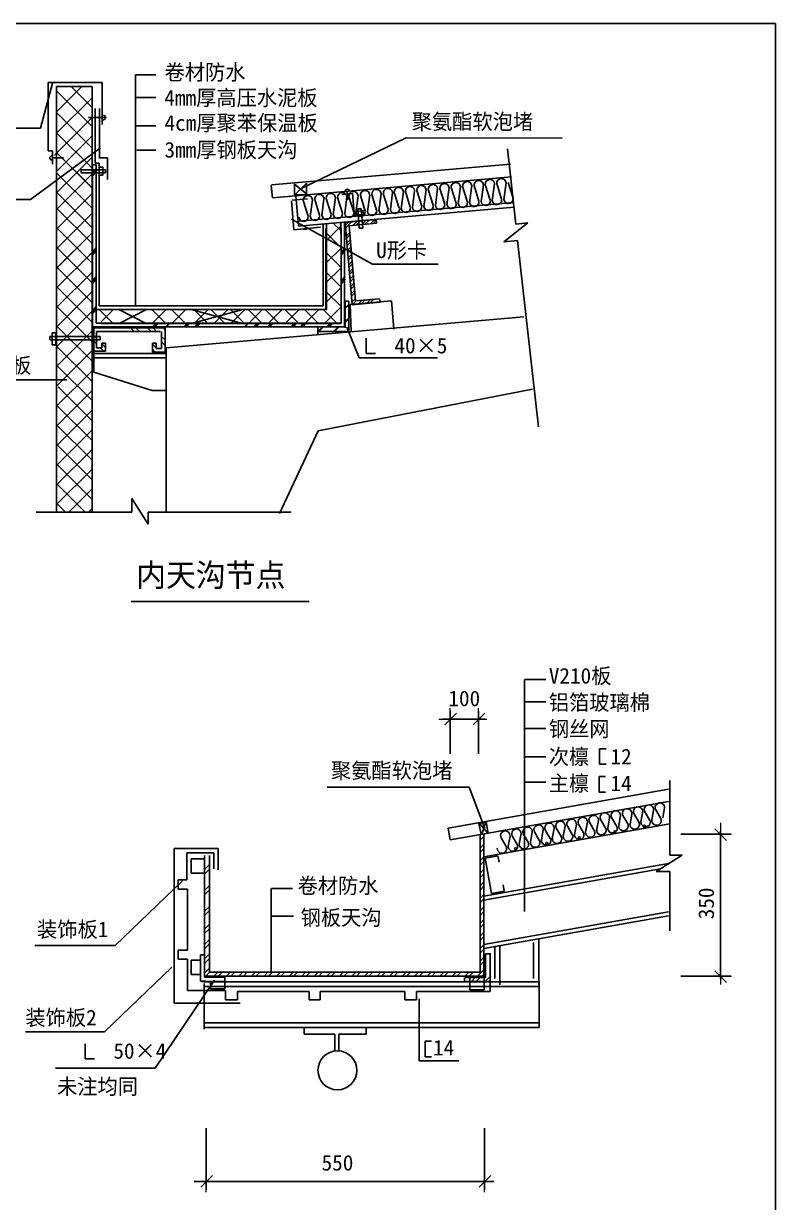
# Model space of a CAD drawing. Header units: metres. Extents: x 1238 to 1467, y 295 to 560.
# Drawn here: x 1357.9 to 1467.5, y 388.4 to 560.3 of the extents above; entities that cross this region are included whole.
import ezdxf

# ---------------------------------------------------------------- set-up
doc = ezdxf.new("R2010")
doc.units = ezdxf.units.M
doc.layers.add('5', color=7, linetype='Continuous')

# ---------------------------------------------------------------- blocks, each defined once
blk = doc.blocks.new('DIM')
at = {"lineweight": 15}
for p, q in [((-2.14, 0), (1.52, 0)), ((0, -2.05), (0, 2.09))]:
    blk.add_line(p, q, dxfattribs=at)
blk.add_lwpolyline([(-1.01, -1.05), (1.2, 1.14)])

msp = doc.modelspace()

# ---------------------------------------------------------------- linework, layer by layer
for p, q in [((1369.31, 551.7), (1361.43, 551.7)), ((1361.43, 551.7), (1361.43, 541.74)), ((1369.31, 545.57), (1369.31, 551.7)), ((1374.17, 552.8), (1377.13, 552.8)), ((1362.08, 551.56), (1360.33, 545.02)), ((1362.67, 547.39), (1366.36, 551.08)), ((1362.67, 551.08), (1367.85, 551.08)), ((1362.67, 507.88), (1362.67, 551.08)), ((1367.85, 545.28), (1362.67, 550.46)), ((1367.85, 548.02), (1364.8, 551.08)), ((1367.85, 505.12), (1367.85, 551.08)), ((1362.67, 544.28), (1367.85, 549.46)), ((1374.26, 549.5), (1377.13, 549.5)), ((1362.36, 541.1), (1367.85, 546.6)), ((1367.85, 542.11), (1362.67, 547.29)), ((1368.32, 539.93), (1368.32, 547.9)), ((1368.92, 547.87), (1368.92, 540.63)), ((1360.33, 545.02), (1350.72, 545.02)), ((1374.26, 545.36), (1377.13, 545.36)), ((1367.85, 539.17), (1362.67, 544.35)), ((1362.67, 538.72), (1367.85, 543.91)), ((1398.41, 536.28), (1413.65, 543.6)), ((1413.65, 543.6), (1436.39, 543.57)), ((1361.43, 541.74), (1362.08, 541.74)), ((1362.08, 541.74), (1362.08, 539.77)), ((1367.85, 536.31), (1362.67, 541.49)), ((1367.85, 536.28), (1362.67, 541.46)), ((1374.37, 541.8), (1377.13, 541.8)), ((1428.42, 542.02), (1429.63, 531.02)), ((1362.67, 535.61), (1367.85, 540.79)), ((1367.93, 539.67), (1368.45, 539.67)), ((1367.93, 516.05), (1367.93, 539.67)), ((1368.86, 539.93), (1368.32, 539.93)), ((1368.45, 516.57), (1368.45, 539.67)), ((1368.86, 519.1), (1368.86, 539.93)), ((1368.92, 540.63), (1368.93, 540.61)), ((1393.99, 536.74), (1428.85, 539.77)), ((1367.85, 533.35), (1362.67, 538.53)), ((1362.67, 533.18), (1367.85, 538.36)), ((1366.26, 539.01), (1366.26, 538.49)), ((1366.26, 538.49), (1369.8, 538.49)), ((1369.8, 538.97), (1366.3, 538.97)), ((1367.88, 538.37), (1368.44, 539.09)), ((1367.92, 538.05), (1368.48, 538.77)), ((1369.4, 539.36), (1368.88, 539.36)), ((1369.01, 538.18), (1369.4, 538.18)), ((1369.4, 538.18), (1369.4, 539.36)), ((1369.8, 538.49), (1369.8, 538.97)), ((1394.13, 534.87), (1393.97, 536.67)), ((1394.13, 534.87), (1428.99, 537.91)), ((1397.35, 536.85), (1399.12, 535.44)), ((1397.35, 536.85), (1397.35, 535.28)), ((1399.12, 537), (1397.41, 535.3)), ((1399.12, 535.28), (1399.12, 537)), ((1418.55, 536.22), (1419.26, 533.93)), ((1419.9, 536.34), (1419.58, 533.9)), ((1420.2, 536.36), (1420.91, 534.07)), ((1421.55, 536.48), (1421.22, 534.05)), ((1421.86, 536.5), (1422.57, 534.22)), ((1423.22, 536.63), (1422.89, 534.19)), ((1423.54, 536.65), (1424.25, 534.37)), ((1424.9, 536.77), (1424.57, 534.34)), ((1425.17, 536.79), (1425.88, 534.51)), ((1426.53, 536.92), (1426.2, 534.48)), ((1426.85, 536.94), (1427.56, 534.66)), ((1428.21, 537.06), (1427.88, 534.63)), ((1428.52, 537.09), (1429.23, 534.8)), ((1367.85, 530.49), (1362.67, 535.67)), ((1362.67, 530.32), (1367.85, 535.5)), ((1397.01, 534.54), (1399.25, 534.73)), ((1397.35, 535.28), (1399.12, 535.28)), ((1397.55, 535.16), (1397.93, 530.76)), ((1399.98, 534.59), (1399.66, 532.16)), ((1400.31, 534.62), (1401.02, 532.33)), ((1401.66, 534.74), (1401.33, 532.31)), ((1401.98, 534.76), (1402.69, 532.48)), ((1403.33, 534.89), (1403, 532.45)), ((1403.65, 534.91), (1404.36, 532.63)), ((1405.01, 535.03), (1404.68, 532.6)), ((1405.29, 535.05), (1406, 532.77)), ((1406.64, 535.18), (1406.31, 532.74)), ((1406.96, 535.2), (1407.67, 532.92)), ((1408.32, 535.32), (1407.99, 532.89)), ((1408.63, 535.35), (1409.34, 533.06)), ((1409.99, 535.47), (1409.66, 533.04)), ((1410.31, 535.49), (1411.02, 533.21)), ((1411.66, 535.62), (1411.34, 533.18)), ((1411.9, 535.63), (1412.61, 533.35)), ((1413.25, 535.75), (1412.92, 533.32)), ((1413.53, 535.78), (1414.24, 533.49)), ((1414.88, 535.9), (1414.55, 533.46)), ((1415.2, 535.92), (1415.91, 533.64)), ((1416.56, 536.04), (1416.23, 533.61)), ((1416.87, 536.07), (1417.58, 533.78)), ((1418.23, 536.19), (1417.9, 533.76)), ((1367.85, 528.2), (1362.67, 533.38)), ((1396.9, 534.45), (1397.27, 530.22)), ((1397.93, 530.74), (1429.37, 533.49)), ((1397.97, 531.44), (1429.32, 534.18)), ((1398.63, 534.47), (1399.34, 532.19)), ((1362.67, 527.44), (1367.85, 532.62)), ((1396.92, 531.74), (1408.73, 525.18)), ((1402.02, 531.09), (1402.02, 518.59)), ((1404.14, 530.05), (1403.01, 531.18)), ((1404.13, 530.42), (1404.13, 531.24)), ((1404.13, 531.24), (1404.13, 529.66)), ((1404.65, 531.32), (1404.65, 516.05)), ((1409.28, 531.69), (1404.74, 531.29)), ((1404.74, 531.29), (1405.79, 519.29)), ((1404.75, 530.83), (1405.24, 531.32)), ((1404.78, 530.46), (1405.68, 531.36)), ((1409.33, 531.15), (1405.31, 530.8)), ((1405.92, 530.86), (1406.49, 531.43)), ((1406.36, 530.9), (1406.93, 531.47)), ((1407.17, 530.97), (1407.74, 531.54)), ((1407.62, 531.01), (1408.19, 531.58)), ((1408.43, 531.08), (1409, 531.65)), ((1408.81, 531.13), (1409.29, 531.61)), ((1409.32, 531.17), (1409.28, 531.69)), ((1427.9, 528.44), (1431.4, 531.22)), ((1431.4, 531.22), (1429.62, 531.02)), ((1367.85, 525.34), (1362.67, 530.52)), ((1362.67, 524.59), (1367.85, 529.77)), ((1362.67, 524.57), (1367.85, 529.75)), ((1397.27, 530.22), (1401.13, 530.57)), ((1399.13, 530.29), (1398.61, 530.29)), ((1401.55, 531.05), (1401.55, 519.1)), ((1401.95, 518.59), (1401.95, 530.41)), ((1402.02, 528.66), (1404.14, 530.77)), ((1404.14, 527.59), (1402.02, 529.7)), ((1404.14, 530.39), (1404.17, 530.42)), ((1404.14, 530.42), (1404.14, 516.57)), ((1404.89, 529.29), (1405.36, 529.77)), ((1404.92, 528.92), (1405.4, 529.4)), ((1405.31, 530.8), (1406.26, 519.85)), ((1367.85, 522.48), (1362.67, 527.66)), ((1404.98, 528.24), (1405.46, 528.72)), ((1405.02, 527.87), (1405.49, 528.35)), ((1405.08, 527.19), (1405.55, 527.67)), ((1427.9, 528.44), (1429.89, 528.66)), ((1429.89, 528.66), (1432.95, 501.48)), ((1362.67, 521.73), (1367.85, 526.91)), ((1367.88, 526.86), (1368.44, 527.58)), ((1367.92, 526.54), (1368.48, 527.26)), ((1402.02, 525.42), (1404.14, 527.53)), ((1404.14, 524.72), (1402.02, 526.84)), ((1404.16, 526.86), (1404.71, 527.58)), ((1404.2, 526.54), (1404.75, 527.26)), ((1405.11, 526.82), (1405.59, 527.3)), ((1405.17, 526.14), (1405.65, 526.62)), ((1405.2, 525.77), (1405.68, 526.25)), ((1367.85, 519.62), (1362.67, 524.8)), ((1402.02, 522.55), (1404.14, 524.67)), ((1405.27, 525.09), (1405.74, 525.57)), ((1405.3, 524.72), (1405.78, 525.2)), ((1405.36, 524.04), (1405.84, 524.52)), ((1408.73, 525.18), (1418.32, 525.18)), ((1362.67, 518.87), (1367.85, 524.05)), ((1367.88, 522.67), (1368.44, 523.39)), ((1367.92, 522.36), (1368.48, 523.07)), ((1404.14, 521.86), (1402.02, 523.98)), ((1404.16, 522.67), (1404.71, 523.39)), ((1404.2, 522.36), (1404.75, 523.07)), ((1405.39, 523.67), (1405.87, 524.15)), ((1405.45, 522.99), (1405.93, 523.47)), ((1405.49, 522.62), (1405.97, 523.1)), ((1367.85, 516.76), (1362.67, 521.94)), ((1362.67, 516.01), (1367.85, 521.19)), ((1402.02, 519.69), (1404.14, 521.81)), ((1404.14, 519), (1402.02, 521.11)), ((1405.55, 521.94), (1406.03, 522.42)), ((1405.58, 521.57), (1406.06, 522.05)), ((1405.64, 520.89), (1406.12, 521.37)), ((1405.68, 520.52), (1406.15, 521)), ((1367.85, 513.89), (1362.67, 519.07)), ((1401.55, 519.1), (1368.86, 519.1)), ((1405.27, 519.8), (1404.75, 519.8)), ((1404.75, 519.8), (1404.75, 516.04)), ((1404.75, 519.66), (1404.75, 515.91)), ((1404.75, 518.85), (1405.27, 519.36)), ((1404.75, 518.71), (1405.27, 519.23)), ((1405.27, 519.8), (1405.27, 515.53)), ((1405.27, 519.66), (1405.27, 515.39)), ((1405.75, 519.69), (1406.23, 520.17)), ((1405.79, 519.28), (1406.27, 519.76)), ((1406.26, 519.85), (1409.76, 520.15)), ((1406.64, 519.38), (1407.21, 519.95)), ((1407.08, 519.42), (1407.65, 519.99)), ((1407.89, 519.49), (1408.46, 520.06)), ((1408.34, 519.53), (1408.91, 520.1)), ((1409.76, 520.15), (1409.84, 519.64)), ((1362.67, 513.15), (1367.85, 518.33)), ((1367.88, 518.31), (1368.44, 519.02)), ((1367.92, 517.99), (1368.48, 518.7)), ((1402.02, 518.59), (1368.45, 518.59)), ((1370.92, 516.55), (1368.88, 518.59)), ((1369.15, 516.77), (1370.98, 518.59)), ((1369.15, 518.59), (1401.95, 518.59)), ((1375.73, 516.55), (1371.74, 518.59)), ((1371.8, 516.55), (1375.78, 518.59)), ((1378.59, 516.55), (1376.55, 518.59)), ((1376.61, 516.55), (1378.65, 518.59)), ((1381.45, 516.55), (1379.41, 518.59)), ((1381.45, 516.55), (1379.41, 518.59)), ((1379.47, 516.55), (1381.51, 518.59)), ((1379.47, 516.55), (1381.51, 518.59)), ((1389.77, 516.55), (1382.27, 518.59)), ((1382.33, 516.55), (1389.83, 518.59)), ((1384.71, 516.55), (1382.67, 518.59)), ((1384.71, 516.55), (1382.67, 518.59)), ((1382.73, 516.55), (1384.77, 518.59)), ((1382.73, 516.55), (1384.77, 518.59)), ((1387.21, 516.55), (1385.17, 518.59)), ((1385.59, 516.55), (1387.63, 518.59)), ((1390.07, 516.55), (1388.03, 518.59)), ((1388.09, 516.55), (1390.13, 518.59)), ((1392.63, 516.55), (1390.59, 518.59)), ((1392.63, 516.55), (1390.59, 518.59)), ((1390.65, 516.55), (1392.69, 518.59)), ((1390.65, 516.55), (1392.69, 518.59)), ((1395.13, 516.55), (1393.1, 518.59)), ((1393.51, 516.55), (1395.55, 518.59)), ((1398, 516.55), (1395.96, 518.59)), ((1396.02, 516.55), (1398.06, 518.59)), ((1400.86, 516.55), (1398.82, 518.59)), ((1398.88, 516.55), (1400.92, 518.59)), ((1403.58, 516.55), (1401.54, 518.59)), ((1401.74, 516.55), (1404.14, 518.95)), ((1404.75, 516.83), (1405.27, 517.35)), ((1367.85, 511.03), (1362.67, 516.21)), ((1404.65, 516.05), (1367.93, 516.05)), ((1367.95, 515.89), (1367.95, 512.49)), ((1378.29, 515.89), (1367.95, 515.89)), ((1368.08, 516.12), (1368.08, 509.43)), ((1404.14, 516.57), (1368.45, 516.57)), ((1404.14, 516.55), (1369.15, 516.55)), ((1373.44, 515.89), (1373.96, 515.37)), ((1374.25, 515.89), (1374.77, 515.37)), ((1375.94, 515.89), (1376.46, 515.37)), ((1376.75, 516.05), (1377.15, 516.57)), ((1376.75, 515.89), (1377.26, 515.37)), ((1377.03, 516.05), (1377.44, 516.57)), ((1378.23, 515.89), (1378.49, 515.62)), ((1378.49, 512.38), (1378.49, 515.89)), ((1378.71, 516.05), (1379.11, 516.57)), ((1381.3, 516.05), (1381.7, 516.57)), ((1381.59, 516.05), (1381.99, 516.57)), ((1382.86, 516.05), (1383.26, 516.57)), ((1383.15, 516.05), (1383.55, 516.57)), ((1390.17, 516.05), (1390.57, 516.57)), ((1391.5, 516.05), (1391.9, 516.57)), ((1391.79, 516.05), (1392.19, 516.57)), ((1393.53, 516.05), (1393.94, 516.57)), ((1393.72, 516.05), (1394.13, 516.57)), ((1396.9, 516.05), (1397.31, 516.57)), ((1397.19, 516.05), (1397.59, 516.57)), ((1398.28, 516.05), (1398.68, 516.57)), ((1398.57, 516.05), (1398.97, 516.57)), ((1404.75, 516.04), (1400.74, 516.04)), ((1400.74, 515.53), (1400.74, 516.04)), ((1400.74, 515.39), (1400.74, 515.91)), ((1400.78, 515.39), (1401.43, 516.04)), ((1400.91, 515.39), (1401.57, 516.05)), ((1402.16, 516.05), (1402.57, 516.57)), ((1402.45, 516.05), (1402.86, 516.57)), ((1403.06, 515.39), (1403.72, 516.04)), ((1403.2, 515.39), (1403.86, 516.05)), ((1404.75, 516.69), (1405.27, 517.21)), ((1362.67, 510.28), (1367.85, 515.46)), ((1367.95, 514.91), (1368.47, 514.39)), ((1367.95, 514.1), (1368.47, 513.58)), ((1368.47, 515.37), (1368.47, 513.01)), ((1377.77, 515.37), (1368.47, 515.37)), ((1377.98, 512.9), (1377.98, 515.37)), ((1377.98, 514.66), (1378.49, 514.14)), ((1405.27, 515.39), (1400.74, 515.39)), ((1407.83, 514.39), (1407.83, 512.17)), ((1367.85, 508.08), (1362.67, 513.26)), ((1362.67, 507.42), (1367.85, 512.6)), ((1367.95, 512.49), (1369.8, 512.49)), ((1368.47, 513.01), (1369.28, 513.01)), ((1369.04, 513.01), (1369.56, 512.49)), ((1369.28, 513.69), (1369.8, 513.69)), ((1369.28, 513.01), (1369.28, 513.69)), ((1369.28, 513.58), (1369.8, 513.06)), ((1369.8, 512.49), (1369.8, 513.69)), ((1376.65, 513.67), (1377.17, 513.67)), ((1376.65, 512.38), (1376.65, 513.67)), ((1376.65, 513.55), (1377.14, 513.06)), ((1376.65, 512.74), (1377.01, 512.38)), ((1378.49, 512.38), (1376.65, 512.38)), ((1377.17, 512.9), (1377.17, 513.67)), ((1377.98, 512.9), (1377.17, 512.9)), ((1377.98, 513.85), (1378.49, 513.33)), ((1378.63, 512.99), (1378.63, 489.03)), ((1407.83, 512.17), (1409.17, 512.17)), ((1367.85, 505.31), (1362.67, 510.49)), ((1362.67, 504.47), (1367.85, 509.65)), ((1349.74, 508.31), (1364.17, 508.31)), ((1362.67, 489.01), (1362.67, 508)), ((1367.85, 502.33), (1362.88, 507.3)), ((1362.67, 501.58), (1367.85, 506.77)), ((1400.8, 500.88), (1432.05, 506.99)), ((1367.85, 499.47), (1362.67, 504.65)), ((1362.67, 498.72), (1367.85, 503.9)), ((1367.85, 489.01), (1367.85, 505.24)), ((1367.85, 496.61), (1362.67, 501.79)), ((1362.67, 495.86), (1367.85, 501.04)), ((1367.85, 493.75), (1362.67, 498.93)), ((1362.67, 493), (1367.85, 498.18)), ((1367.85, 490.88), (1362.67, 496.07)), ((1362.67, 490.14), (1367.85, 495.32)), ((1366.87, 489.01), (1362.67, 493.2)), ((1364.4, 489.01), (1367.85, 492.46)), ((1364.01, 489.01), (1362.67, 490.34)), ((1373.64, 491.05), (1373.64, 489.05)), ((1373.64, 491.05), (1376.01, 487.27)), ((1373.64, 489.05), (1359.71, 489.05)), ((1367.26, 489.01), (1367.85, 489.59)), ((1376.01, 487.27), (1376.01, 489.05)), ((1396.87, 489.05), (1376.01, 489.05)), ((1373.55, 476.02), (1399.52, 476.02)), ((1430.91, 430.83), (1430.91, 464.65)), ((1430.95, 464.65), (1434.02, 464.65)), ((1430.95, 461.38), (1434.02, 461.38)), ((1420.07, 460.01), (1420.07, 453.81)), ((1424.21, 460.01), (1424.21, 453.81)), ((1418.92, 458.86), (1425.13, 458.86)), ((1430.95, 457.51), (1434.02, 457.51)), ((1441.85, 452.28), (1441.85, 454.54)), ((1441.85, 454.54), (1442.79, 454.54)), ((1430.95, 453.36), (1434.02, 453.36)), ((1442.79, 452.28), (1441.85, 452.28)), ((1441.77, 450.5), (1442.71, 450.5)), ((1441.77, 448.23), (1441.77, 450.5)), ((1422.83, 448.94), (1402.11, 448.94)), ((1419.77, 442.96), (1451.9, 448.63)), ((1425.13, 442.9), (1422.83, 448.94)), ((1430.95, 449.67), (1434.02, 449.67)), ((1452.1, 449.92), (1452.1, 439.02)), ((1420.07, 441.26), (1451.9, 446.88)), ((1442.71, 448.23), (1441.77, 448.23)), ((1448.15, 445.43), (1447.88, 443.9)), ((1448.42, 445.37), (1449.17, 444.08)), ((1449.72, 445.6), (1449.46, 444.13)), ((1450.03, 445.65), (1450.77, 444.36)), ((1451.32, 445.93), (1451.06, 444.46)), ((1424.23, 443.67), (1425.3, 443.9)), ((1424.6, 442.1), (1424.23, 443.67)), ((1425.62, 442.19), (1424.33, 443.63)), ((1424.65, 442.1), (1425.25, 443.9)), ((1424.95, 438.8), (1452.1, 443.58)), ((1425.3, 443.9), (1425.62, 442.19)), ((1438.46, 443.51), (1438.2, 442.04)), ((1438.76, 443.56), (1439.51, 442.27)), ((1440.06, 443.84), (1439.8, 442.37)), ((1440.36, 443.85), (1441.11, 442.55)), ((1441.67, 444.08), (1441.4, 442.61)), ((1441.99, 444.23), (1442.74, 442.94)), ((1443.3, 444.46), (1443.03, 442.99)), ((1443.6, 444.52), (1444.35, 443.23)), ((1444.91, 444.86), (1444.63, 443.33)), ((1445.23, 444.8), (1445.94, 443.58)), ((1446.54, 445.03), (1446.28, 443.57)), ((1446.84, 445.09), (1447.59, 443.8)), ((1419.77, 442.96), (1420.07, 441.26)), ((1424.41, 421.95), (1424.41, 442.03)), ((1424.98, 421.37), (1424.98, 442.13)), ((1428.79, 441.8), (1428.53, 440.34)), ((1429.09, 441.86), (1429.84, 440.57)), ((1430.4, 442.2), (1430.13, 440.67)), ((1430.72, 442.14), (1431.43, 440.92)), ((1432.03, 442.38), (1431.77, 440.91)), ((1432.34, 442.43), (1433.09, 441.14)), ((1433.64, 442.78), (1433.37, 441.24)), ((1433.91, 442.71), (1434.66, 441.42)), ((1435.22, 442.94), (1434.95, 441.47)), ((1435.52, 442.99), (1436.27, 441.7)), ((1436.81, 443.27), (1436.55, 441.8)), ((1437.15, 443.28), (1437.86, 442.05)), ((1453.69, 442.08), (1461, 442.08)), ((1459.45, 442.53), (1459.45, 421.04)), ((1386.21, 439.98), (1379.8, 439.98)), ((1379.8, 439.98), (1379.8, 417.45)), ((1386.21, 436.9), (1386.21, 439.98)), ((1424.41, 441.23), (1424.85, 441.67)), ((1424.41, 440.05), (1424.98, 440.63)), ((1424.41, 439.4), (1424.98, 439.98)), ((1427.49, 441.57), (1428.24, 440.28)), ((1385.6, 439.36), (1381.65, 439.36)), ((1381.65, 439.36), (1381.65, 435.42)), ((1384.12, 438.5), (1382.27, 438.5)), ((1382.27, 438.5), (1382.27, 436.41)), ((1384.23, 421.35), (1384.23, 438.98)), ((1384.96, 421.95), (1384.96, 438.98)), ((1385.6, 437.02), (1385.6, 439.36)), ((1424.41, 438.22), (1424.98, 438.8)), ((1427.02, 438.93), (1425.16, 438.6)), ((1425.16, 438.6), (1426.07, 433.45)), ((1427.19, 438), (1427.02, 438.93)), ((1450.1, 436.64), (1453.88, 439.02)), ((1453.88, 439.02), (1452.09, 439.02)), ((1384.3, 436.97), (1384.88, 437.55)), ((1384.33, 436.37), (1384.9, 436.95)), ((1424.41, 437.57), (1424.98, 438.15)), ((1424.41, 436.39), (1424.98, 436.97)), ((1424.98, 433.07), (1451.9, 437.82)), ((1424.98, 432.49), (1450.7, 437.03)), ((1450.1, 436.64), (1452.1, 436.64)), ((1452.1, 436.64), (1452.1, 428.01)), ((1381.01, 435.28), (1371.22, 425.86)), ((1381.65, 435.42), (1380.42, 435.42)), ((1380.42, 435.42), (1380.42, 434.07)), ((1382.27, 436.41), (1384.24, 436.41)), ((1424.41, 435.74), (1424.98, 436.32)), ((1424.41, 434.56), (1424.98, 435.14)), ((1380.42, 434.07), (1381.78, 434.07)), ((1381.78, 434.07), (1381.78, 425.2)), ((1384.3, 433.93), (1384.88, 434.51)), ((1384.33, 433.34), (1384.9, 433.91)), ((1393.98, 421.77), (1393.98, 434.18)), ((1394.01, 434.18), (1397.07, 434.18)), ((1424.41, 433.91), (1424.98, 434.49)), ((1424.41, 432.73), (1424.98, 433.31)), ((1426.07, 433.45), (1427.93, 433.78)), ((1427.93, 433.78), (1427.77, 434.71)), ((1384.28, 430.9), (1384.85, 431.47)), ((1424.41, 432.08), (1424.98, 432.66)), ((1424.41, 430.9), (1424.98, 431.48)), ((1384.3, 430.3), (1384.88, 430.87)), ((1393.98, 430.15), (1397.2, 430.15)), ((1424.41, 430.25), (1424.98, 430.83)), ((1424.98, 426.02), (1451.9, 430.76)), ((1424.98, 425.43), (1451.9, 430.18)), ((1384.3, 428.29), (1384.88, 428.86)), ((1384.33, 427.69), (1384.9, 428.26)), ((1424.41, 429.07), (1424.98, 429.64)), ((1424.41, 428.42), (1424.98, 429)), ((1384.3, 426.06), (1384.88, 426.64)), ((1424.41, 427.24), (1424.98, 427.81)), ((1424.41, 426.59), (1424.98, 427.17)), ((1432.21, 426.28), (1432.21, 421.06)), ((1433, 420.11), (1433, 426.72)), ((1371.22, 425.86), (1359.52, 425.86)), ((1381.78, 425.2), (1380.42, 425.2)), ((1380.42, 425.2), (1380.42, 423.85)), ((1384.25, 424.51), (1383.67, 424.51)), ((1383.67, 424.51), (1383.67, 420.64)), ((1384.25, 421.23), (1384.25, 424.51)), ((1384.33, 425.46), (1384.9, 426.04)), ((1424.41, 425.41), (1424.98, 425.98)), ((1424.41, 424.76), (1424.98, 425.34)), ((1425.2, 421.22), (1425.2, 424.66)), ((1425.2, 424.66), (1426, 424.66)), ((1425.91, 424.63), (1425.91, 420.79)), ((1426.58, 421.06), (1426.58, 425.78)), ((1427.29, 425.71), (1427.29, 421.06)), ((1427.29, 425.71), (1427.29, 420.15)), ((1380.42, 423.85), (1381.78, 423.85)), ((1381.78, 423.85), (1381.78, 419.29)), ((1383.67, 423.72), (1382.27, 423.72)), ((1382.27, 423.72), (1382.27, 421.63)), ((1384.25, 423.91), (1384.83, 424.48)), ((1384.28, 423.31), (1384.85, 423.89)), ((1424.41, 423.58), (1424.98, 424.15)), ((1424.41, 422.93), (1424.98, 423.51)), ((1379.46, 422.71), (1369.67, 413.29)), ((1382.27, 421.63), (1383.67, 421.63)), ((1384.26, 421.37), (1384.23, 421.35)), ((1384.58, 421.23), (1384.25, 421.23)), ((1384.26, 421.37), (1424.99, 421.37)), ((1384.28, 421.9), (1384.85, 422.47)), ((1384.41, 421.37), (1384.99, 421.95)), ((1387.11, 421.23), (1384.55, 421.23)), ((1384.96, 421.95), (1424.41, 421.95)), ((1385.6, 421.37), (1386.17, 421.95)), ((1386.24, 421.37), (1386.82, 421.95)), ((1387.2, 419.53), (1387.2, 421.5)), ((1387.43, 421.37), (1388, 421.95)), ((1388.07, 421.37), (1388.65, 421.95)), ((1389.26, 421.37), (1389.83, 421.95)), ((1389.9, 421.37), (1390.48, 421.95)), ((1391.09, 421.37), (1391.66, 421.95)), ((1391.73, 421.37), (1392.31, 421.95)), ((1392.92, 421.37), (1393.49, 421.95)), ((1393.56, 421.37), (1394.14, 421.95)), ((1394.75, 421.37), (1395.32, 421.95)), ((1395.39, 421.37), (1395.97, 421.95)), ((1396.58, 421.37), (1397.15, 421.95)), ((1397.22, 421.37), (1397.8, 421.95)), ((1398.41, 421.37), (1398.98, 421.95)), ((1399.05, 421.37), (1399.63, 421.95)), ((1400.24, 421.37), (1400.81, 421.95)), ((1400.89, 421.37), (1401.46, 421.95)), ((1402.07, 421.37), (1402.64, 421.95)), ((1402.72, 421.37), (1403.29, 421.95)), ((1403.9, 421.37), (1404.47, 421.95)), ((1404.55, 421.37), (1405.12, 421.95)), ((1405.73, 421.37), (1406.3, 421.95)), ((1406.38, 421.37), (1406.95, 421.95)), ((1407.56, 421.37), (1408.13, 421.95)), ((1408.21, 421.37), (1408.78, 421.95)), ((1409.39, 421.37), (1409.96, 421.95)), ((1410.04, 421.37), (1410.61, 421.95)), ((1411.22, 421.37), (1411.79, 421.95)), ((1411.87, 421.37), (1412.44, 421.95)), ((1413.05, 421.37), (1413.63, 421.95)), ((1413.7, 421.37), (1414.27, 421.95)), ((1414.88, 421.37), (1415.46, 421.95)), ((1415.53, 421.37), (1416.1, 421.95)), ((1416.71, 421.37), (1417.29, 421.95)), ((1417.36, 421.37), (1417.93, 421.95)), ((1418.54, 421.37), (1419.12, 421.95)), ((1419.19, 421.37), (1419.76, 421.95)), ((1420.37, 421.37), (1420.95, 421.95)), ((1421.02, 421.37), (1421.59, 421.95)), ((1422.16, 420.61), (1422.16, 421.22)), ((1422.2, 421.37), (1422.78, 421.95)), ((1422.25, 421.22), (1425.2, 421.22)), ((1422.85, 421.37), (1423.42, 421.95)), ((1422.93, 421.26), (1422.93, 419.41)), ((1423.1, 420.57), (1423.7, 421.18)), ((1423.82, 420.57), (1424.42, 421.18)), ((1424.03, 421.37), (1424.98, 422.32)), ((1424.68, 421.37), (1424.98, 421.68)), ((1425.03, 419.41), (1425.03, 421.38)), ((1425.13, 420.57), (1425.97, 421.42)), ((1425.89, 419.17), (1425.89, 421.63)), ((1453.69, 421.37), (1461, 421.37)), ((1385.7, 420.82), (1377.06, 408)), ((1383.67, 420.64), (1384.35, 420.64)), ((1383.84, 420.62), (1387.11, 420.62)), ((1384.2, 420.55), (1433.03, 420.55)), ((1384.2, 420.32), (1384.2, 413.68)), ((1384.2, 419.89), (1433.02, 419.89)), ((1385.1, 420.62), (1385.1, 419.53)), ((1385.1, 419.53), (1387.2, 419.53)), ((1425.91, 420.61), (1422.25, 420.61)), ((1422.93, 419.41), (1425.03, 419.41)), ((1425.85, 420.39), (1425.97, 420.52)), ((1433, 420.11), (1433, 420.11)), ((1433.03, 413.9), (1433.03, 420.6)), ((1381.78, 419.29), (1387.32, 419.29)), ((1387.32, 419.29), (1387.32, 417.94)), ((1387.32, 417.94), (1389.05, 417.94)), ((1389.05, 417.94), (1389.05, 419.17)), ((1389.05, 419.17), (1399.52, 419.17)), ((1399.52, 419.17), (1399.52, 417.94)), ((1399.52, 417.94), (1401.12, 417.94)), ((1401.12, 417.94), (1401.12, 419.17)), ((1401.12, 419.17), (1413.44, 419.17)), ((1413.44, 419.17), (1413.44, 417.94)), ((1413.44, 417.94), (1415.17, 417.94)), ((1415.17, 417.94), (1415.17, 419.17)), ((1415.17, 419.17), (1425.89, 419.17)), ((1415.56, 418.1), (1415.56, 409.06)), ((1379.8, 417.45), (1389.42, 417.45)), ((1384.2, 414.6), (1432.99, 414.6)), ((1369.67, 413.29), (1358.16, 413.29)), ((1384.2, 413.9), (1433.03, 413.9)), ((1398.76, 412.95), (1398.76, 413.79)), ((1403.24, 412.95), (1398.76, 412.95)), ((1403.24, 410.51), (1403.24, 412.95)), ((1403.82, 412.95), (1407.8, 412.95)), ((1403.82, 410.53), (1403.82, 412.95)), ((1407.8, 412.95), (1407.8, 413.79)), ((1366.85, 411.54), (1366.85, 409.32)), ((1416.4, 411.92), (1417.34, 411.92)), ((1416.4, 409.65), (1416.4, 411.92)), ((1366.85, 409.32), (1368.19, 409.32)), ((1415.56, 409.06), (1421.32, 409.06)), ((1417.34, 409.65), (1416.4, 409.65)), ((1377.06, 408), (1362.5, 408)), ((1384.48, 399.22), (1384.48, 390.24)), ((1425.07, 399.22), (1425.07, 390.24)), ((1382.71, 391.46), (1426.4, 391.46))]:
    msp.add_line(p, q)
msp.add_lwpolyline([(1238.12, 560.27), (1467.48, 560.27), (1467.48, 294.62), (1238.12, 294.62)], close=True)
for points in [[(1367.39, 546.56), (1369.86, 546.56), (1367.34, 546.56)], [(1369.04, 546.56), (1367.39, 546.56)], [(1362.01, 540.7), (1363.67, 540.7)], [(1385.1, 421.38), (1385.1, 421.23)], [(1387.03, 420.57), (1387.03, 420.62)]]:
    msp.add_lwpolyline(points)
for points in [[(1369.45, 546.25, 0.04), (1369.5, 546.25, 1), (1369.5, 546.9, 1)], [(1362.06, 541.01, 0.04), (1362.01, 541.01, 1), (1362.01, 540.36, 1)], [(1362.01, 540.36, 0.04), (1362.06, 540.37, 1)]]:
    msp.add_lwpolyline(points, format="xyb")
for points in [[(1438.73, 441.57, 1), (1439.01, 441.57, 1)], [(1443.94, 442.43, 1), (1444.22, 442.43, 1)], [(1448.24, 443.24, 1), (1448.53, 443.24, 1)], [(1429.44, 439.94, 1), (1429.73, 439.94, 1)], [(1434.02, 440.75, 1), (1434.3, 440.75, 1)]]:
    msp.add_lwpolyline(points, format="xyb", close=True)
msp.add_circle((1403.62, 407.66), 2.84)
for centre, radius, start, end in [((1410.99, 535.56), 0.68, 5, 185), ((1412.57, 535.7), 0.68, 5, 185), ((1414.2, 535.84), 0.68, 5, 185), ((1415.88, 535.99), 0.68, 5, 185), ((1417.55, 536.13), 0.68, 5, 185), ((1419.23, 536.28), 0.68, 5, 185), ((1420.87, 536.42), 0.68, 5, 185), ((1422.54, 536.57), 0.68, 5, 185), ((1424.22, 536.71), 0.68, 5, 185), ((1425.85, 536.86), 0.68, 5, 185), ((1427.53, 537), 0.68, 5, 185), ((1399.31, 534.53), 0.68, 5, 185), ((1400.99, 534.68), 0.68, 5, 185), ((1402.65, 534.83), 0.68, 5, 185), ((1404.33, 534.97), 0.68, 5, 185), ((1405.96, 535.12), 0.68, 5, 185), ((1407.64, 535.26), 0.68, 5, 185), ((1409.31, 535.41), 0.68, 5, 185), ((1426.88, 534.56), 0.68, 185, 5), ((1428.56, 534.71), 0.68, 185, 5), ((1406.99, 532.82), 0.68, 185, 5), ((1408.67, 532.97), 0.68, 185, 5), ((1410.34, 533.12), 0.68, 185, 5), ((1412.02, 533.26), 0.68, 185, 5), ((1413.6, 533.4), 0.68, 185, 5), ((1415.23, 533.55), 0.68, 185, 5), ((1416.91, 533.69), 0.68, 185, 5), ((1418.58, 533.84), 0.68, 185, 5), ((1420.26, 533.98), 0.68, 185, 5), ((1421.9, 534.13), 0.68, 185, 5), ((1423.57, 534.27), 0.68, 185, 5), ((1425.25, 534.42), 0.68, 185, 5), ((1398.67, 532.1), 0.68, 185, 5), ((1400.34, 532.24), 0.68, 185, 5), ((1402.02, 532.39), 0.68, 185, 5), ((1403.68, 532.53), 0.68, 185, 5), ((1405.36, 532.68), 0.68, 185, 5), ((1442.61, 444.54), 0.69, 351.69, 208.31), ((1444.22, 444.82), 0.69, 3.34, 208.31), ((1445.85, 445.11), 0.69, 351.69, 208.31), ((1447.46, 445.39), 0.69, 3.34, 208.31), ((1449.04, 445.67), 0.69, 351.69, 213.95), ((1450.64, 445.96), 0.69, 351.69, 208.31), ((1432.96, 442.74), 0.69, 3.34, 208.31), ((1434.53, 443.01), 0.69, 351.69, 213.95), ((1436.14, 443.3), 0.69, 351.69, 208.31), ((1437.77, 443.59), 0.69, 351.69, 208.31), ((1439.38, 443.87), 0.69, 351.69, 208.31), ((1440.98, 444.15), 0.69, 351.69, 208.31), ((1445.32, 443.28), 0.69, 174.04, 25.96), ((1446.96, 443.52), 0.69, 174.04, 25.96), ((1448.56, 443.85), 0.69, 174.04, 25.96), ((1450.15, 444.08), 0.69, 174.04, 25.96), ((1428.1, 441.88), 0.69, 351.69, 208.31), ((1429.71, 442.16), 0.69, 3.34, 208.31), ((1431.35, 442.45), 0.69, 351.69, 208.31), ((1435.64, 441.42), 0.69, 174.04, 25.96), ((1437.24, 441.75), 0.69, 174.04, 25.96), ((1438.88, 441.99), 0.69, 174.04, 25.96), ((1440.48, 442.33), 0.69, 174.04, 25.96), ((1442.11, 442.66), 0.69, 174.04, 25.96), ((1443.72, 442.95), 0.69, 174.04, 25.96), ((1427.61, 440), 0.69, 174.04, 25.96), ((1429.21, 440.29), 0.69, 174.04, 25.96), ((1430.81, 440.62), 0.69, 174.04, 25.96), ((1432.46, 440.86), 0.69, 174.04, 25.96), ((1434.06, 441.19), 0.69, 174.04, 25.96)]:
    msp.add_arc(centre, radius, start, end)
at = {"layer": '5'}
for p, q in [((1374.17, 552.8), (1374.16, 519.16)), ((1369.08, 542.15), (1358.85, 534.6)), ((1368.94, 540.7), (1370.11, 540.7)), ((1370.11, 540.7), (1370.11, 537.52)), ((1358.85, 534.6), (1344.37, 534.6)), ((1406.23, 532.84), (1407.36, 533)), ((1406.23, 532.84), (1406.3, 532.33)), ((1407.09, 533.28), (1406.57, 533.24)), ((1406.57, 533.24), (1406.79, 530.42)), ((1407.09, 533.28), (1407.31, 530.46)), ((1407.36, 533), (1407.43, 532.48)), ((1406.3, 532.33), (1407.43, 532.48)), ((1407.31, 530.46), (1406.79, 530.42)), ((1405.49, 519.3), (1411.51, 519.83)), ((1405.64, 515.33), (1405.49, 519.3)), ((1405.79, 519.28), (1409.83, 519.63)), ((1411.51, 519.83), (1411.83, 515.74)), ((1378.63, 512.99), (1430.8, 517.5)), ((1404.99, 515.99), (1406.78, 511.54)), ((1361.67, 514.67), (1361.67, 514.16)), ((1361.67, 514.67), (1369.04, 514.67)), ((1361.67, 514.16), (1369.04, 514.16)), ((1362.02, 515.2), (1362.54, 515.2)), ((1362.02, 513.44), (1362.02, 515.2)), ((1362.54, 513.44), (1362.54, 515.2)), ((1369.04, 514.67), (1369.04, 514.16)), ((1400.74, 515.39), (1400.74, 514.9)), ((1405.27, 515.39), (1405.27, 515.33)), ((1362.02, 513.44), (1362.54, 513.44)), ((1367.98, 512.19), (1378.55, 512.19)), ((1367.98, 512.19), (1367.98, 511.55)), ((1367.98, 511.55), (1378.63, 511.55)), ((1367.98, 511.55), (1367.98, 509.46)), ((1406.78, 511.54), (1418.21, 511.54)), ((1368.08, 509.43), (1376.63, 506.79)), ((1376.63, 506.79), (1378.55, 506.79)), ((1395.19, 488.84), (1400.8, 500.88))]:
    msp.add_line(p, q, dxfattribs=at)
for points in [[(1404.26, 535.33), (1405.84, 535.5), (1406.13, 532.18), (1407.56, 532.38)], [(1405.05, 535.88), (1405.16, 534.55)]]:
    msp.add_lwpolyline(points, dxfattribs=at)
for points in [[(1405.39, 535.85, 0.92), (1404.75, 535.79, 1)], [(1404.75, 535.79), (1404.75, 535.79, 1)]]:
    msp.add_lwpolyline(points, format="xyb", dxfattribs=at)

# ---------------------------------------------------------------- block references
at = {"xscale": 0.77, "yscale": 0.77, "zscale": 0.77}
for p in [(1420.07, 458.86), (1424.21, 458.86), (1384.48, 391.46), (1425.07, 391.46)]:
    msp.add_blockref('DIM', p, dxfattribs=at)
at = {"xscale": 0.77, "yscale": 0.77, "zscale": 0.77, "rotation": 270}
for p in [(1459.45, 442.08), (1459.45, 421.37)]:
    msp.add_blockref('DIM', p, dxfattribs=at)

# ---------------------------------------------------------------- texts
for s, height, p in [('卷材防水', 2.27, (1378.41, 552.05)), ('4mm厚高压水泥板', 2.27, (1378.38, 548.32)), ('4cm厚聚苯保温板', 2.27, (1378.41, 544.65)), ('聚氨酯软泡堵', 2.27, (1414.45, 544.85)), ('3mm厚钢板天沟', 2.27, (1378.4, 540.74)), ('U形卡', 2.27, (1409.26, 526.09)), ('外墙板', 2.27, (1350.15, 509.31)), ('内天沟节点', 3.35, (1374.27, 478.19)), ('V210板', 2.27, (1434.44, 464.05)), ('100', 2.27, (1419.8, 460.75)), ('铝箔玻璃棉', 2.27, (1434.44, 460.17)), ('钢丝网', 2.27, (1434.44, 456.31)), ('次檩  12', 2.27, (1434.44, 452.26)), ('聚氨酯软泡堵', 2.27, (1402.67, 450.24)), ('主檩  14', 2.27, (1434.44, 448.37)), ('卷材防水', 2.27, (1397.81, 433.45)), ('钢板天沟', 2.27, (1398.25, 428.81)), ('装饰板1', 2.27, (1359.83, 427.08)), ('装饰板2', 2.27, (1358.13, 414.22)), ('   50×4', 2.27, (1366.32, 409.35)), ('14', 2.27, (1417.56, 409.83)), ('未注均同', 2.27, (1362.74, 404.18)), ('550', 2.27, (1401.31, 393.05))]:
    msp.add_text(s, height=height).set_placement(p)
msp.add_text('350', height=2.27, rotation=90).set_placement((1458.52, 429.68))
at = {"layer": '5'}
msp.add_text('   40×5', height=2.27, dxfattribs=at).set_placement((1407.3, 512.19))

doc.saveas('drawing.dxf')
